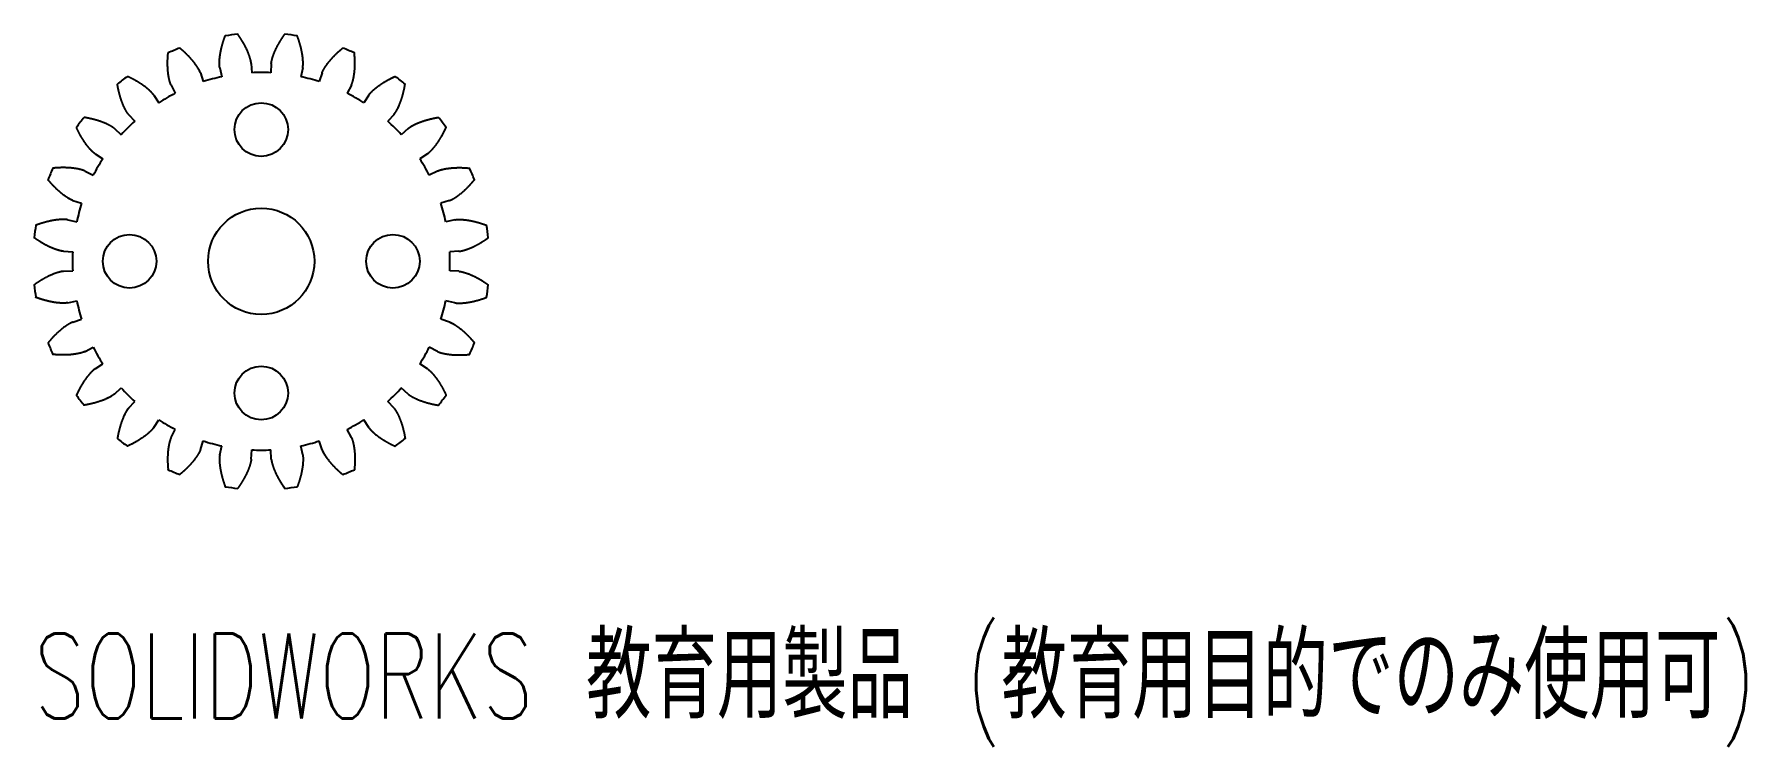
# Model space of a CAD drawing. Header units: millimetres. Extents: x -12.9 to 84.6, y -27.6 to 12.9.
import ezdxf

# ---------------------------------------------------------------- set-up
doc = ezdxf.new("R2010")
doc.units = ezdxf.units.MM
doc.styles.add('SLDTEXTSTYLE0', font='TXT', dxfattribs={"width": 0.7, "bigfont": 'bigfont'})

msp = doc.modelspace()

# ---------------------------------------------------------------- linework, layer by layer
at = {"color": 7, "linetype": 'Continuous', "lineweight": 25}
for p, q in [((-3.465, 10.731), (-3.303, 10.23)), ((-2.364, 11.026), (-2.254, 10.511)), ((-0.57, 11.262), (-0.543, 10.736)), ((0.57, 11.262), (0.543, 10.736)), ((2.364, 11.026), (2.254, 10.511)), ((3.465, 10.731), (3.303, 10.23)), ((-5.138, 10.038), (-4.898, 9.569)), ((5.138, 10.038), (4.898, 9.569)), ((-6.124, 9.468), (-5.839, 9.026)), ((6.124, 9.468), (5.839, 9.026)), ((-7.561, 8.366), (-7.208, 7.976)), ((7.561, 8.366), (7.208, 7.976)), ((-8.366, 7.561), (-7.976, 7.208)), ((8.366, 7.561), (7.976, 7.208)), ((-9.468, 6.124), (-9.026, 5.839)), ((9.468, 6.124), (9.026, 5.839)), ((-10.038, 5.138), (-9.569, 4.898)), ((10.038, 5.138), (9.569, 4.898)), ((-10.731, 3.465), (-10.23, 3.303)), ((10.731, 3.465), (10.23, 3.303)), ((-11.026, 2.364), (-10.511, 2.254)), ((11.026, 2.364), (10.511, 2.254)), ((-11.262, 0.57), (-10.736, 0.543)), ((11.262, 0.57), (10.736, 0.543)), ((-11.262, -0.57), (-10.736, -0.543)), ((11.262, -0.57), (10.736, -0.543)), ((-11.026, -2.364), (-10.511, -2.254)), ((11.026, -2.364), (10.511, -2.254)), ((-10.731, -3.465), (-10.23, -3.303)), ((10.731, -3.465), (10.23, -3.303)), ((-10.038, -5.138), (-9.569, -4.898)), ((-9.468, -6.124), (-9.026, -5.839)), ((9.468, -6.124), (9.026, -5.839)), ((10.038, -5.138), (9.569, -4.898)), ((-8.366, -7.561), (-7.976, -7.208)), ((8.366, -7.561), (7.976, -7.208)), ((-7.561, -8.366), (-7.208, -7.976)), ((7.561, -8.366), (7.208, -7.976)), ((-6.124, -9.468), (-5.839, -9.026)), ((-5.138, -10.038), (-4.898, -9.569)), ((5.138, -10.038), (4.898, -9.569)), ((6.124, -9.468), (5.839, -9.026)), ((-3.465, -10.731), (-3.303, -10.23)), ((-2.364, -11.026), (-2.254, -10.511)), ((2.364, -11.026), (2.254, -10.511)), ((3.465, -10.731), (3.303, -10.23)), ((-0.57, -11.262), (-0.543, -10.736)), ((0.57, -11.262), (0.543, -10.736))]:
    msp.add_line(p, q, dxfattribs=at)
for centre, radius in [((0, 7.5), 1.525), ((0, 0), 3.025), ((-7.5, 0), 1.525), ((7.5, 0), 1.525), ((0, -7.5), 1.525)]:
    msp.add_circle(centre, radius, dxfattribs=at)
for radius, start, end in [(13, 95.92322, 99.07678), (13, 80.92322, 84.07678), (13, 110.92322, 114.07678), (13, 65.92322, 69.07678), (10.75, 87.1039, 92.8961), (13, 125.92322, 129.07678), (10.75, 102.1039, 107.8961), (10.75, 72.1039, 77.8961), (13, 50.92322, 54.07678), (10.75, 117.1039, 122.8961), (10.75, 57.1039, 62.8961), (13, 140.92322, 144.07678), (10.75, 132.1039, 137.8961), (10.75, 42.1039, 47.8961), (13, 35.92322, 39.07678), (13, 155.92322, 159.07678), (10.75, 147.1039, 152.8961), (10.75, 27.1039, 32.8961), (13, 20.92322, 24.07678), (10.75, 162.1039, 167.8961), (10.75, 12.1039, 17.8961), (13, 170.92322, 174.07678), (13, 5.92322, 9.07678), (10.75, 177.1039, 182.8961), (10.75, 357.1039, 2.8961), (13, 185.92322, 189.07678), (13, 350.92322, 354.07678), (10.75, 192.1039, 197.8961), (10.75, 342.1039, 347.8961), (13, 200.92322, 204.07678), (13, 335.92322, 339.07678), (10.75, 207.1039, 212.8961), (10.75, 327.1039, 332.8961), (13, 215.92322, 219.07678), (10.75, 222.1039, 227.8961), (10.75, 312.1039, 317.8961), (13, 320.92322, 324.07678), (10.75, 237.1039, 242.8961), (10.75, 297.1039, 302.8961), (13, 230.92322, 234.07678), (10.75, 252.1039, 257.8961), (10.75, 282.1039, 287.8961), (13, 305.92322, 309.07678), (10.75, 267.1039, 272.8961), (13, 245.92322, 249.07678), (13, 290.92322, 294.07678), (13, 260.92322, 264.07678), (13, 275.92322, 279.07678)]:
    msp.add_arc((0, 0), radius, start, end, dxfattribs=at)
for points in [[(-2.364, 11.026), (-2.371, 11.068), (-2.381, 11.153), (-2.385, 11.317), (-2.372, 11.557), (-2.317, 11.969), (-2.225, 12.337), (-2.132, 12.623), (-2.053, 12.832), (-2.051, 12.837)], [(-0.57, 11.262), (-0.574, 11.305), (-0.587, 11.389), (-0.625, 11.548), (-0.7, 11.777), (-0.86, 12.161), (-1.044, 12.493), (-1.208, 12.745), (-1.338, 12.926), (-1.342, 12.931)], [(0.57, 11.262), (0.574, 11.305), (0.587, 11.389), (0.625, 11.548), (0.7, 11.777), (0.86, 12.161), (1.044, 12.493), (1.208, 12.745), (1.338, 12.926), (1.342, 12.931)], [(2.364, 11.026), (2.371, 11.068), (2.381, 11.153), (2.385, 11.317), (2.372, 11.557), (2.317, 11.969), (2.225, 12.337), (2.132, 12.623), (2.053, 12.832), (2.051, 12.837)], [(-5.138, 10.038), (-5.155, 10.077), (-5.187, 10.157), (-5.233, 10.314), (-5.283, 10.549), (-5.336, 10.962), (-5.342, 11.341), (-5.326, 11.641), (-5.304, 11.864), (-5.303, 11.869)], [(-3.465, 10.731), (-3.48, 10.771), (-3.514, 10.85), (-3.593, 10.993), (-3.724, 11.195), (-3.978, 11.524), (-4.242, 11.797), (-4.466, 11.998), (-4.638, 12.139), (-4.643, 12.143)], [(3.465, 10.731), (3.48, 10.771), (3.514, 10.85), (3.593, 10.993), (3.724, 11.195), (3.978, 11.524), (4.242, 11.797), (4.466, 11.998), (4.638, 12.139), (4.643, 12.143)], [(5.138, 10.038), (5.155, 10.077), (5.187, 10.157), (5.233, 10.314), (5.283, 10.549), (5.336, 10.962), (5.342, 11.341), (5.326, 11.641), (5.304, 11.864), (5.303, 11.869)], [(-7.561, 8.366), (-7.588, 8.399), (-7.639, 8.468), (-7.724, 8.608), (-7.833, 8.822), (-7.992, 9.207), (-8.095, 9.572), (-8.158, 9.866), (-8.194, 10.087), (-8.195, 10.092)], [(-6.124, 9.468), (-6.149, 9.503), (-6.203, 9.57), (-6.315, 9.689), (-6.494, 9.849), (-6.825, 10.102), (-7.15, 10.297), (-7.419, 10.433), (-7.622, 10.525), (-7.627, 10.527)], [(6.124, 9.468), (6.149, 9.503), (6.203, 9.57), (6.315, 9.689), (6.494, 9.849), (6.825, 10.102), (7.15, 10.297), (7.419, 10.433), (7.622, 10.525), (7.627, 10.527)], [(7.561, 8.366), (7.588, 8.399), (7.639, 8.468), (7.724, 8.608), (7.833, 8.822), (7.992, 9.207), (8.095, 9.572), (8.158, 9.866), (8.194, 10.087), (8.195, 10.092)], [(-8.366, 7.561), (-8.399, 7.588), (-8.468, 7.639), (-8.608, 7.724), (-8.822, 7.833), (-9.207, 7.992), (-9.572, 8.095), (-9.866, 8.158), (-10.087, 8.194), (-10.092, 8.195)], [(8.366, 7.561), (8.399, 7.588), (8.468, 7.639), (8.608, 7.724), (8.822, 7.833), (9.207, 7.992), (9.572, 8.095), (9.866, 8.158), (10.087, 8.194), (10.092, 8.195)], [(-9.468, 6.124), (-9.503, 6.149), (-9.57, 6.203), (-9.689, 6.315), (-9.849, 6.494), (-10.102, 6.825), (-10.297, 7.15), (-10.433, 7.419), (-10.525, 7.622), (-10.527, 7.627)], [(9.468, 6.124), (9.503, 6.149), (9.57, 6.203), (9.689, 6.315), (9.849, 6.494), (10.102, 6.825), (10.297, 7.15), (10.433, 7.419), (10.525, 7.622), (10.527, 7.627)], [(-10.038, 5.138), (-10.077, 5.155), (-10.157, 5.187), (-10.314, 5.233), (-10.549, 5.283), (-10.962, 5.336), (-11.341, 5.342), (-11.641, 5.326), (-11.864, 5.304), (-11.869, 5.303)], [(10.038, 5.138), (10.077, 5.155), (10.157, 5.187), (10.314, 5.233), (10.549, 5.283), (10.962, 5.336), (11.341, 5.342), (11.641, 5.326), (11.864, 5.304), (11.869, 5.303)], [(-10.731, 3.465), (-10.771, 3.48), (-10.85, 3.514), (-10.993, 3.593), (-11.195, 3.724), (-11.524, 3.978), (-11.797, 4.242), (-11.998, 4.466), (-12.139, 4.638), (-12.143, 4.643)], [(10.731, 3.465), (10.771, 3.48), (10.85, 3.514), (10.993, 3.593), (11.195, 3.724), (11.524, 3.978), (11.797, 4.242), (11.998, 4.466), (12.139, 4.638), (12.143, 4.643)], [(-11.026, 2.364), (-11.068, 2.371), (-11.153, 2.381), (-11.317, 2.385), (-11.557, 2.372), (-11.969, 2.317), (-12.337, 2.225), (-12.623, 2.132), (-12.832, 2.053), (-12.837, 2.051)], [(11.026, 2.364), (11.068, 2.371), (11.153, 2.381), (11.317, 2.385), (11.557, 2.372), (11.969, 2.317), (12.337, 2.225), (12.623, 2.132), (12.832, 2.053), (12.837, 2.051)], [(-11.262, 0.57), (-11.305, 0.574), (-11.389, 0.587), (-11.548, 0.625), (-11.777, 0.7), (-12.161, 0.86), (-12.493, 1.044), (-12.745, 1.208), (-12.926, 1.338), (-12.931, 1.342)], [(11.262, 0.57), (11.305, 0.574), (11.389, 0.587), (11.548, 0.625), (11.777, 0.7), (12.161, 0.86), (12.493, 1.044), (12.745, 1.208), (12.926, 1.338), (12.931, 1.342)], [(-11.262, -0.57), (-11.305, -0.574), (-11.389, -0.587), (-11.548, -0.625), (-11.777, -0.7), (-12.161, -0.86), (-12.493, -1.044), (-12.745, -1.208), (-12.926, -1.338), (-12.931, -1.342)], [(11.262, -0.57), (11.305, -0.574), (11.389, -0.587), (11.548, -0.625), (11.777, -0.7), (12.161, -0.86), (12.493, -1.044), (12.745, -1.208), (12.926, -1.338), (12.931, -1.342)], [(-11.026, -2.364), (-11.068, -2.371), (-11.153, -2.381), (-11.317, -2.385), (-11.557, -2.372), (-11.969, -2.317), (-12.337, -2.225), (-12.623, -2.132), (-12.832, -2.053), (-12.837, -2.051)], [(11.026, -2.364), (11.068, -2.371), (11.153, -2.381), (11.317, -2.385), (11.557, -2.372), (11.969, -2.317), (12.337, -2.225), (12.623, -2.132), (12.832, -2.053), (12.837, -2.051)], [(-10.731, -3.465), (-10.771, -3.48), (-10.85, -3.514), (-10.993, -3.593), (-11.195, -3.724), (-11.524, -3.978), (-11.797, -4.242), (-11.998, -4.466), (-12.139, -4.638), (-12.143, -4.643)], [(10.731, -3.465), (10.771, -3.48), (10.85, -3.514), (10.993, -3.593), (11.195, -3.724), (11.524, -3.978), (11.797, -4.242), (11.998, -4.466), (12.139, -4.638), (12.143, -4.643)], [(-10.038, -5.138), (-10.077, -5.155), (-10.157, -5.187), (-10.314, -5.233), (-10.549, -5.283), (-10.962, -5.336), (-11.341, -5.342), (-11.641, -5.326), (-11.864, -5.304), (-11.869, -5.303)], [(10.038, -5.138), (10.077, -5.155), (10.157, -5.187), (10.314, -5.233), (10.549, -5.283), (10.962, -5.336), (11.341, -5.342), (11.641, -5.326), (11.864, -5.304), (11.869, -5.303)], [(-9.468, -6.124), (-9.503, -6.149), (-9.57, -6.203), (-9.689, -6.315), (-9.849, -6.494), (-10.102, -6.825), (-10.297, -7.15), (-10.433, -7.419), (-10.525, -7.622), (-10.527, -7.627)], [(9.468, -6.124), (9.503, -6.149), (9.57, -6.203), (9.689, -6.315), (9.849, -6.494), (10.102, -6.825), (10.297, -7.15), (10.433, -7.419), (10.525, -7.622), (10.527, -7.627)], [(-8.366, -7.561), (-8.399, -7.588), (-8.468, -7.639), (-8.608, -7.724), (-8.822, -7.833), (-9.207, -7.992), (-9.572, -8.095), (-9.866, -8.158), (-10.087, -8.194), (-10.092, -8.195)], [(8.366, -7.561), (8.399, -7.588), (8.468, -7.639), (8.608, -7.724), (8.822, -7.833), (9.207, -7.992), (9.572, -8.095), (9.866, -8.158), (10.087, -8.194), (10.092, -8.195)], [(-7.561, -8.366), (-7.588, -8.399), (-7.639, -8.468), (-7.724, -8.608), (-7.833, -8.822), (-7.992, -9.207), (-8.095, -9.572), (-8.158, -9.866), (-8.194, -10.087), (-8.195, -10.092)], [(7.561, -8.366), (7.588, -8.399), (7.639, -8.468), (7.724, -8.608), (7.833, -8.822), (7.992, -9.207), (8.095, -9.572), (8.158, -9.866), (8.194, -10.087), (8.195, -10.092)], [(-6.124, -9.468), (-6.149, -9.503), (-6.203, -9.57), (-6.315, -9.689), (-6.494, -9.849), (-6.825, -10.102), (-7.15, -10.297), (-7.419, -10.433), (-7.622, -10.525), (-7.627, -10.527)], [(6.124, -9.468), (6.149, -9.503), (6.203, -9.57), (6.315, -9.689), (6.494, -9.849), (6.825, -10.102), (7.15, -10.297), (7.419, -10.433), (7.622, -10.525), (7.627, -10.527)], [(-5.138, -10.038), (-5.155, -10.077), (-5.187, -10.157), (-5.233, -10.314), (-5.283, -10.549), (-5.336, -10.962), (-5.342, -11.341), (-5.326, -11.641), (-5.304, -11.864), (-5.303, -11.869)], [(5.138, -10.038), (5.155, -10.077), (5.187, -10.157), (5.233, -10.314), (5.283, -10.549), (5.336, -10.962), (5.342, -11.341), (5.326, -11.641), (5.304, -11.864), (5.303, -11.869)], [(-3.465, -10.731), (-3.48, -10.771), (-3.514, -10.85), (-3.593, -10.993), (-3.724, -11.195), (-3.978, -11.524), (-4.242, -11.797), (-4.466, -11.998), (-4.638, -12.139), (-4.643, -12.143)], [(-2.364, -11.026), (-2.371, -11.068), (-2.381, -11.153), (-2.385, -11.317), (-2.372, -11.557), (-2.317, -11.969), (-2.225, -12.337), (-2.132, -12.623), (-2.053, -12.832), (-2.051, -12.837)], [(-0.57, -11.262), (-0.574, -11.305), (-0.587, -11.389), (-0.625, -11.548), (-0.7, -11.777), (-0.86, -12.161), (-1.044, -12.493), (-1.208, -12.745), (-1.338, -12.926), (-1.342, -12.931)], [(0.57, -11.262), (0.574, -11.305), (0.587, -11.389), (0.625, -11.548), (0.7, -11.777), (0.86, -12.161), (1.044, -12.493), (1.208, -12.745), (1.338, -12.926), (1.342, -12.931)], [(2.364, -11.026), (2.371, -11.068), (2.381, -11.153), (2.385, -11.317), (2.372, -11.557), (2.317, -11.969), (2.225, -12.337), (2.132, -12.623), (2.053, -12.832), (2.051, -12.837)], [(3.465, -10.731), (3.48, -10.771), (3.514, -10.85), (3.593, -10.993), (3.724, -11.195), (3.978, -11.524), (4.242, -11.797), (4.466, -11.998), (4.638, -12.139), (4.643, -12.143)]]:
    msp.add_open_spline(points, degree=4, knots=[0, 0, 0, 0, 0, 0.00280203, 0.00560407, 0.01066116, 0.01571825, 0.02995992, 0.03031201, 0.03031201, 0.03031201, 0.03031201, 0.03031201], dxfattribs=at)

# ---------------------------------------------------------------- texts
at = {"color": 7, "linetype": 'Continuous', "insert": (-12.931, -21.201), "char_height": 4.83362, "attachment_point": 1, "style": 'SLDTEXTSTYLE0'}
msp.add_mtext('SOLIDWORKS 教育用製品 (教育用目的でのみ使用可)', dxfattribs=at)

doc.saveas('drawing.dxf')
